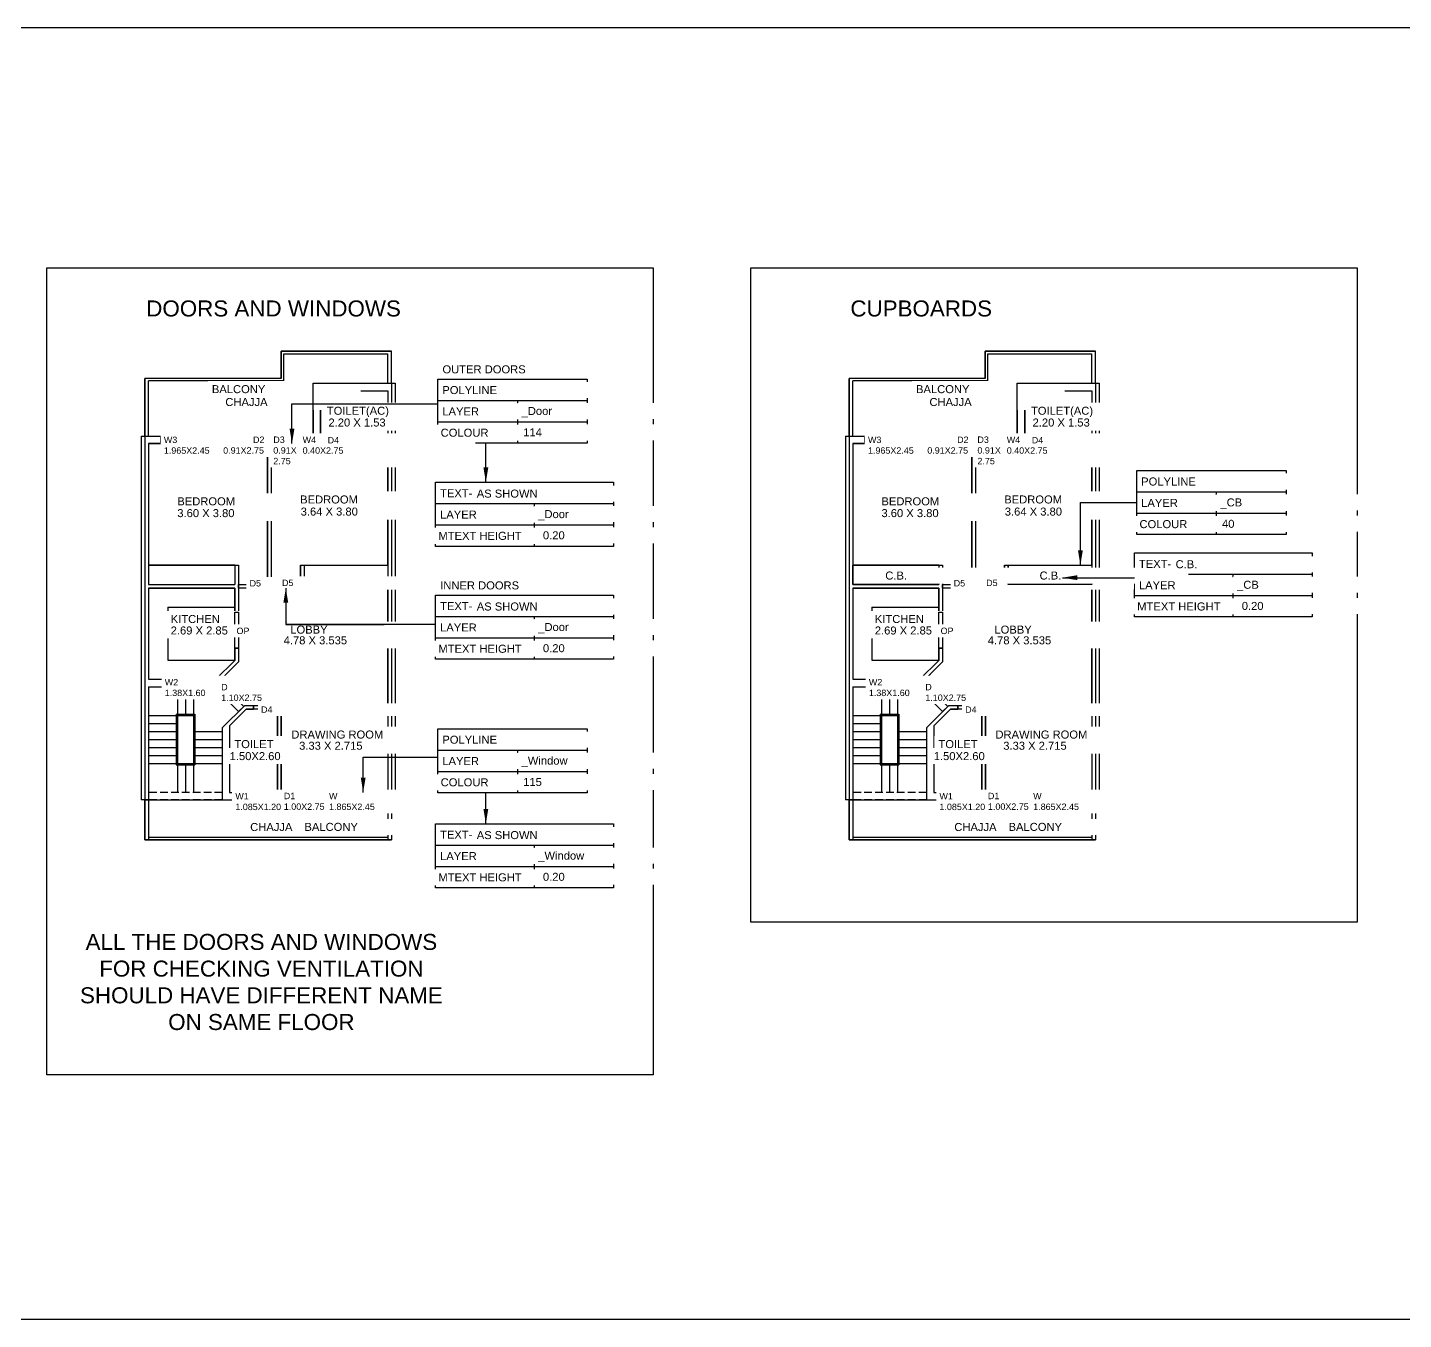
# Model space of a CAD drawing. Header units: metres. Extents: x 180 to 389, y -165 to 195.
# Drawn here: x 228.81 to 271.79, y 100.17 to 140.5 of the extents above; entities that cross this region are included whole.
import ezdxf

# ---------------------------------------------------------------- set-up
doc = ezdxf.new("R2010")
doc.units = ezdxf.units.M
doc.header["$LTSCALE"] = 2
doc.header["$MEASUREMENT"] = 0
doc.linetypes.add('ACAD_ISO02W100', pattern=[15, 12, -3])
for name, color, linetype in [('_ArchProj', 21, 'Continuous'), ('_Balcony', 25, 'Continuous'), ('_CB', 40, 'Continuous'), ('_Door', 114, 'Continuous'), ('_Room', 72, 'Continuous'), ('_RoomDimensions', 193, 'Continuous'), ('_Window', 115, 'Continuous')]:
    doc.layers.add(name, color=color, linetype=linetype)
doc.styles.add('DRAWING', font='times.ttf', dxfattribs={"height": 0.2})
doc.styles.get("Standard").update_dxf_attribs({"font": 'arial.ttf'})
doc.dimstyles.new('Copy of DRAWING', dxfattribs={"dimtxt": 0.2, "dimasz": 0.46, "dimexe": 0.076, "dimexo": 0.3, "dimgap": 0.037, "dimtad": 0, "dimdec": 3, "dimzin": 0, "dimdsep": 46, "dimtxsty": 'DRAWING', "dimblk": 'ARCHTICK', "dimtsz": 0.037, "dimcen": 0.09, "dimclre": 256, "dimclrt": 256, "dimadec": 0, "dimazin": 0, "dimtfac": 1, "dimtdec": 3, "dimtix": 1, "dimtofl": 0, "dimtmove": 2, "dimatfit": 3, "dimfxl": 1, "dimtolj": 1, "dimtzin": 0, "dimarcsym": 0})

# ---------------------------------------------------------------- blocks, each defined once
blk = doc.blocks.new('_ArchTick')

msp = doc.modelspace()

# ---------------------------------------------------------------- linework, layer by layer
at = {"ltscale": 0.01}
for p, q in [((236.7362, 130.3929), (240.1812, 130.3929)), ((236.7362, 129.5479), (236.7362, 130.3929)), ((236.8162, 129.4679), (236.8162, 130.3129)), ((236.8162, 130.3129), (240.0662, 130.3129)), ((240.0662, 129.3929), (240.0662, 130.3129)), ((240.1812, 129.3929), (240.1812, 130.3929)), ((258.7286, 130.3929), (262.1736, 130.3929)), ((258.7286, 129.5479), (258.7286, 130.3929)), ((258.8086, 129.4679), (258.8086, 130.3129)), ((258.8086, 130.3129), (262.0586, 130.3129)), ((262.0586, 129.3929), (262.0586, 130.3129)), ((262.1736, 129.3929), (262.1736, 130.3929)), ((236.7362, 129.5479), (232.4812, 129.5479)), ((232.4812, 127.7479), (232.4812, 129.5479)), ((236.8162, 129.4679), (232.5962, 129.4679)), ((232.5962, 127.7479), (232.5962, 129.4679)), ((237.7362, 129.3929), (240.2962, 129.3929)), ((237.7362, 129.3929), (237.7362, 129.1629)), ((240.1812, 129.3929), (240.1812, 116.3929)), ((240.2962, 129.3929), (240.2962, 116.3929)), ((258.7286, 129.5479), (254.4736, 129.5479)), ((254.4736, 127.7479), (254.4736, 129.5479)), ((258.8086, 129.4679), (254.5886, 129.4679)), ((254.5886, 127.7479), (254.5886, 129.4679)), ((259.7286, 129.3929), (262.2886, 129.3929)), ((259.7286, 129.3929), (259.7286, 129.1629)), ((262.1736, 129.3929), (262.1736, 116.3929)), ((262.2886, 129.3929), (262.2886, 116.3929)), ((237.7362, 129.1629), (237.7362, 128.4129)), ((237.9662, 129.1629), (240.0662, 129.1629)), ((237.9662, 129.1629), (237.9662, 127.5179)), ((237.9662, 129.1629), (237.9662, 128.4129)), ((240.0662, 129.1629), (240.0662, 127.6329)), ((259.7286, 129.1629), (259.7286, 128.4129)), ((259.9586, 129.1629), (262.0586, 129.1629)), ((259.9586, 129.1629), (259.9586, 127.5179)), ((259.9586, 129.1629), (259.9586, 128.4129)), ((262.0586, 129.1629), (262.0586, 127.6329)), ((237.7362, 128.4129), (237.7362, 127.5179)), ((259.7286, 128.4129), (259.7286, 127.5179)), ((232.3662, 127.7479), (232.3662, 116.3929)), ((232.3662, 127.7479), (232.9762, 127.7479)), ((232.4812, 127.7479), (232.4812, 116.3929)), ((232.9762, 127.7479), (232.9762, 127.5179)), ((232.9762, 127.7479), (234.9412, 127.7479)), ((234.9412, 127.7479), (235.4012, 127.7479)), ((234.9412, 127.7479), (234.9412, 127.5179)), ((235.4012, 127.7479), (235.4012, 127.5179)), ((236.3112, 127.7479), (236.4262, 127.7479)), ((236.3112, 127.7479), (236.3112, 123.0029)), ((236.4262, 127.7479), (236.4262, 123.0029)), ((237.3362, 127.7479), (237.7362, 127.7479)), ((237.3362, 127.7479), (237.3362, 127.5179)), ((254.3586, 127.7479), (254.3586, 116.3929)), ((254.3586, 127.7479), (254.9686, 127.7479)), ((254.4736, 127.7479), (254.4736, 116.3929)), ((254.9686, 127.7479), (254.9686, 127.5179)), ((254.9686, 127.7479), (256.9336, 127.7479)), ((256.9336, 127.7479), (257.3936, 127.7479)), ((256.9336, 127.7479), (256.9336, 127.5179)), ((257.3936, 127.7479), (257.3936, 127.5179)), ((258.3036, 127.7479), (258.4186, 127.7479)), ((258.3036, 127.7479), (258.3036, 123.0029)), ((258.4186, 127.7479), (258.4186, 123.0029)), ((259.3286, 127.7479), (259.7286, 127.7479)), ((259.3286, 127.7479), (259.3286, 127.5179)), ((232.5962, 127.5179), (232.5962, 123.1179)), ((232.5962, 127.5179), (232.9762, 127.5179)), ((232.9762, 127.5179), (234.9412, 127.5179)), ((234.9412, 127.5179), (235.4012, 127.5179)), ((237.3362, 127.5179), (237.7362, 127.5179)), ((237.7362, 127.5179), (237.9662, 127.5179)), ((238.7162, 127.6329), (240.0662, 127.6329)), ((238.7162, 127.6329), (238.7162, 127.5179)), ((238.7162, 127.5179), (240.0662, 127.5179)), ((240.0662, 127.5179), (240.0662, 123.1179)), ((254.5886, 127.5179), (254.5886, 123.1179)), ((254.5886, 127.5179), (254.9686, 127.5179)), ((254.9686, 127.5179), (256.9336, 127.5179)), ((256.9336, 127.5179), (257.3936, 127.5179)), ((259.3286, 127.5179), (259.7286, 127.5179)), ((259.7286, 127.5179), (259.9586, 127.5179)), ((260.7086, 127.6329), (262.0586, 127.6329)), ((260.7086, 127.6329), (260.7086, 127.5179)), ((260.7086, 127.5179), (262.0586, 127.5179)), ((262.0586, 127.5179), (262.0586, 123.1179)), ((235.2862, 123.7179), (232.5962, 123.7179)), ((235.2862, 123.7179), (235.4012, 123.7179)), ((235.2862, 123.7179), (235.2862, 123.1179)), ((235.4012, 123.7179), (235.4012, 123.0029)), ((237.3362, 123.7179), (237.4512, 123.7179)), ((237.3362, 123.7179), (237.3362, 123.0029)), ((237.4512, 123.7179), (237.4512, 123.1179)), ((237.4512, 123.7179), (240.0662, 123.7179)), ((257.2786, 123.7179), (254.5886, 123.7179)), ((257.2786, 123.7179), (257.3936, 123.7179)), ((257.2786, 123.7179), (257.2786, 123.1179)), ((257.3936, 123.7179), (257.3936, 123.0029)), ((259.3286, 123.7179), (259.4436, 123.7179)), ((259.3286, 123.7179), (259.3286, 123.0029)), ((259.4436, 123.7179), (259.4436, 123.1179)), ((259.4436, 123.7179), (262.0586, 123.7179)), ((263.3882, 123.4333), (268.941, 123.4333)), ((232.5962, 123.1179), (235.2862, 123.1179)), ((232.5962, 123.0029), (232.5962, 120.1529)), ((232.5962, 123.0029), (235.2862, 123.0029)), ((235.2862, 123.0029), (235.2862, 122.2529)), ((235.4012, 123.0029), (235.4012, 122.2529)), ((236.3112, 123.0029), (236.4262, 123.0029)), ((237.3362, 123.0029), (240.0662, 123.0029)), ((237.4512, 123.1179), (240.0662, 123.1179)), ((240.0662, 123.0029), (240.0662, 116.6229)), ((254.5886, 123.1179), (257.2786, 123.1179)), ((254.5886, 123.0029), (254.5886, 120.1529)), ((254.5886, 123.0029), (257.2786, 123.0029)), ((257.2786, 123.0029), (257.2786, 122.2529)), ((257.3936, 123.0029), (257.3936, 122.2529)), ((258.3036, 123.0029), (258.4186, 123.0029)), ((259.3286, 123.0029), (262.0586, 123.0029)), ((259.4436, 123.1179), (262.0586, 123.1179)), ((262.0586, 123.0029), (262.0586, 116.6229)), ((263.3882, 122.766), (268.941, 122.766)), ((233.1962, 122.4029), (235.2862, 122.4029)), ((233.1962, 122.4029), (233.1962, 120.7529)), ((235.2862, 122.2529), (235.4012, 122.2529)), ((255.1886, 122.4029), (257.2786, 122.4029)), ((255.1886, 122.4029), (255.1886, 120.7529)), ((257.2786, 122.2529), (257.3936, 122.2529)), ((235.286, 121.1277), (235.286, 120.7454)), ((235.286, 121.1277), (235.401, 121.1277)), ((235.401, 121.1277), (235.401, 120.6977)), ((257.2784, 121.1277), (257.2784, 120.7454)), ((257.2784, 121.1277), (257.3934, 121.1277)), ((257.3934, 121.1277), (257.3934, 120.6977)), ((233.1962, 120.7529), (235.286, 120.7529)), ((234.6262, 119.9229), (235.401, 120.6977)), ((234.6935, 120.1529), (235.286, 120.7454)), ((255.1886, 120.7529), (257.2784, 120.7529)), ((256.6186, 119.9229), (257.3934, 120.6977)), ((256.686, 120.1529), (257.2784, 120.7454)), ((232.5962, 120.1529), (233.0562, 120.1529)), ((232.5962, 119.9229), (232.5962, 116.3929)), ((232.5962, 119.9229), (233.0562, 119.9229)), ((233.0562, 120.1529), (233.0562, 119.9229)), ((233.0562, 120.1529), (234.4362, 120.1529)), ((233.0562, 119.9229), (234.4362, 119.9229)), ((233.4962, 119.9229), (233.4962, 116.6229)), ((233.4962, 119.9229), (233.4962, 116.6229)), ((233.7462, 119.9229), (233.7462, 119.0229)), ((233.9962, 119.9229), (233.9962, 119.0229)), ((234.4362, 120.1529), (234.6935, 120.1529)), ((234.4362, 120.1529), (234.4362, 119.9229)), ((234.4362, 119.9229), (234.6262, 119.9229)), ((234.6262, 119.9229), (235.404, 119.1451)), ((234.7888, 120.0855), (235.5666, 119.3077)), ((254.5886, 120.1529), (255.0486, 120.1529)), ((254.5886, 119.9229), (254.5886, 116.3929)), ((254.5886, 119.9229), (255.0486, 119.9229)), ((255.0486, 120.1529), (255.0486, 119.9229)), ((255.0486, 120.1529), (256.4286, 120.1529)), ((255.0486, 119.9229), (256.4286, 119.9229)), ((255.4886, 119.9229), (255.4886, 116.6229)), ((255.4886, 119.9229), (255.4886, 116.6229)), ((255.7386, 119.9229), (255.7386, 119.0229)), ((255.9886, 119.9229), (255.9886, 119.0229)), ((256.4286, 120.1529), (256.686, 120.1529)), ((256.4286, 120.1529), (256.4286, 119.9229)), ((256.4286, 119.9229), (256.6186, 119.9229)), ((256.6186, 119.9229), (257.3964, 119.1451)), ((256.7812, 120.0855), (257.559, 119.3077)), ((233.4562, 119.0629), (234.0362, 119.0629)), ((233.4562, 119.0629), (233.4562, 117.4829)), ((234.0362, 119.0629), (234.0362, 117.4829)), ((234.8962, 118.6372), (235.5968, 119.3379)), ((235.1262, 118.7046), (235.6444, 119.2229)), ((235.5968, 119.3379), (235.8762, 119.3379)), ((235.6444, 119.2229), (235.8762, 119.2229)), ((235.8762, 119.3379), (235.8762, 119.2229)), ((236.6262, 119.3379), (236.6262, 116.6229)), ((236.6262, 119.3379), (236.7412, 119.3379)), ((236.7412, 119.3379), (236.7412, 116.3929)), ((255.4486, 119.0629), (256.0286, 119.0629)), ((255.4486, 119.0629), (255.4486, 117.4829)), ((256.0286, 119.0629), (256.0286, 117.4829)), ((256.8886, 118.6372), (257.5892, 119.3379)), ((257.1186, 118.7046), (257.6369, 119.2229)), ((257.5892, 119.3379), (257.8686, 119.3379)), ((257.6369, 119.2229), (257.8686, 119.2229)), ((257.8686, 119.3379), (257.8686, 119.2229)), ((258.6186, 119.3379), (258.6186, 116.6229)), ((258.6186, 119.3379), (258.7336, 119.3379)), ((258.7336, 119.3379), (258.7336, 116.3929)), ((232.5962, 119.0229), (233.9962, 119.0229)), ((232.5962, 118.7729), (233.4962, 118.7729)), ((233.4762, 119.0429), (234.0162, 119.0429)), ((233.4762, 119.0429), (233.4762, 117.5029)), ((233.9962, 119.0229), (233.9962, 116.6229)), ((234.0162, 119.0429), (234.0162, 117.5029)), ((234.8962, 118.6372), (234.8962, 116.3929)), ((235.1262, 118.7046), (235.1262, 116.6229)), ((254.5886, 119.0229), (255.9886, 119.0229)), ((254.5886, 118.7729), (255.4886, 118.7729)), ((255.4686, 119.0429), (256.0086, 119.0429)), ((255.4686, 119.0429), (255.4686, 117.5029)), ((255.9886, 119.0229), (255.9886, 116.6229)), ((256.0086, 119.0429), (256.0086, 117.5029)), ((256.8886, 118.6372), (256.8886, 116.3929)), ((257.1186, 118.7046), (257.1186, 116.6229)), ((232.5962, 118.5229), (233.4962, 118.5229)), ((232.5962, 118.2729), (233.4962, 118.2729)), ((233.9962, 118.5229), (234.8962, 118.5229)), ((233.9962, 118.2729), (234.8962, 118.2729)), ((254.5886, 118.5229), (255.4886, 118.5229)), ((254.5886, 118.2729), (255.4886, 118.2729)), ((255.9886, 118.5229), (256.8886, 118.5229)), ((255.9886, 118.2729), (256.8886, 118.2729)), ((232.5962, 118.0229), (233.4962, 118.0229)), ((232.5962, 117.7729), (233.4962, 117.7729)), ((233.9962, 118.0229), (234.8962, 118.0229)), ((233.9962, 117.7729), (234.8962, 117.7729)), ((254.5886, 118.0229), (255.4886, 118.0229)), ((254.5886, 117.7729), (255.4886, 117.7729)), ((255.9886, 118.0229), (256.8886, 118.0229)), ((255.9886, 117.7729), (256.8886, 117.7729)), ((232.5962, 117.5229), (234.8962, 117.5229)), ((233.4562, 117.4829), (234.0362, 117.4829)), ((233.4762, 117.5029), (234.0162, 117.5029)), ((233.7462, 117.5229), (233.7462, 116.6229)), ((254.5886, 117.5229), (256.8886, 117.5229)), ((255.4486, 117.4829), (256.0286, 117.4829)), ((255.4686, 117.5029), (256.0086, 117.5029)), ((255.7386, 117.5229), (255.7386, 116.6229)), ((241.6315, 117.2764), (246.2957, 117.2764)), ((235.1262, 116.6229), (235.2762, 116.6229)), ((235.2762, 116.6229), (235.2762, 116.3929)), ((235.2762, 116.6229), (236.3612, 116.6229)), ((236.3612, 116.6229), (236.6262, 116.6229)), ((236.3612, 116.6229), (236.3612, 116.3929)), ((237.7412, 116.6229), (237.7412, 116.3929)), ((237.7412, 116.6229), (239.6062, 116.6229)), ((239.6062, 116.6229), (240.0662, 116.6229)), ((239.6062, 116.6229), (239.6062, 116.3929)), ((257.1186, 116.6229), (257.2686, 116.6229)), ((257.2686, 116.6229), (257.2686, 116.3929)), ((257.2686, 116.6229), (258.3536, 116.6229)), ((258.3536, 116.6229), (258.6186, 116.6229)), ((258.3536, 116.6229), (258.3536, 116.3929)), ((259.7336, 116.6229), (259.7336, 116.3929)), ((259.7336, 116.6229), (261.5986, 116.6229)), ((261.5986, 116.6229), (262.0586, 116.6229)), ((261.5986, 116.6229), (261.5986, 116.3929)), ((232.5962, 116.3929), (232.3662, 116.3929)), ((232.4812, 116.3929), (232.4812, 115.1429)), ((232.5962, 116.3929), (232.5962, 115.1429)), ((234.8962, 116.3929), (235.2762, 116.3929)), ((235.2762, 116.3929), (236.3612, 116.3929)), ((236.3612, 116.3929), (236.7412, 116.3929)), ((237.7412, 116.3929), (239.6062, 116.3929)), ((239.6062, 116.3929), (240.2962, 116.3929)), ((240.0662, 116.3929), (240.0662, 115.1429)), ((240.1812, 116.3929), (240.1812, 115.1429)), ((254.5886, 116.3929), (254.3586, 116.3929)), ((254.4736, 116.3929), (254.4736, 115.1429)), ((254.5886, 116.3929), (254.5886, 115.1429)), ((256.8886, 116.3929), (257.2686, 116.3929)), ((257.2686, 116.3929), (258.3536, 116.3929)), ((258.3536, 116.3929), (258.7336, 116.3929)), ((259.7336, 116.3929), (261.5986, 116.3929)), ((261.5986, 116.3929), (262.2886, 116.3929)), ((262.0586, 116.3929), (262.0586, 115.1429)), ((262.1736, 116.3929), (262.1736, 115.1429)), ((232.5962, 115.2229), (240.0662, 115.2229)), ((254.5886, 115.2229), (262.0586, 115.2229)), ((232.4812, 115.1429), (240.1812, 115.1429)), ((241.5612, 114.9774), (247.114, 114.9774)), ((254.4736, 115.1429), (262.1736, 115.1429)), ((241.5612, 114.3101), (247.114, 114.3101))]:
    msp.add_line(p, q, dxfattribs=at)
at = {"linetype": 'ACAD_ISO02W100', "ltscale": 0.01}
for p, q in [((234.8962, 116.6229), (232.5962, 116.6229)), ((256.8886, 116.6229), (254.5886, 116.6229)), ((234.8962, 116.3929), (232.5962, 116.3929)), ((256.8886, 116.3929), (254.5886, 116.3929))]:
    msp.add_line(p, q, dxfattribs=at)
at = {"ltscale": 0.01}
msp.add_lwpolyline([(180.407, 140.5), (389.0953, 140.5), (389.0953, 100.1689), (180.407, 100.1689)], close=True, dxfattribs=at)
at = {"layer": '_Balcony', "ltscale": 0.01}
for points in [[(232.4812, 116.3929), (240.1812, 116.3929), (240.1812, 115.1429), (232.4812, 115.1429)], [(254.4736, 116.3929), (262.1736, 116.3929), (262.1736, 115.1429), (254.4736, 115.1429)]]:
    msp.add_lwpolyline(points, close=True, dxfattribs=at)
at = {"layer": '_CB', "ltscale": 0.01}
msp.add_lwpolyline([(254.5886, 123.7179), (257.2786, 123.7179), (257.2786, 123.1179), (254.5886, 123.1179)], close=True, dxfattribs=at)
at = {"layer": '_Door', "ltscale": 0.01}
for points in [[(235.4012, 127.7479), (236.3112, 127.7479), (236.3112, 127.5179), (235.4012, 127.5179)], [(236.4262, 127.7479), (237.3362, 127.7479), (237.3362, 127.5179), (236.4262, 127.5179)], [(257.3936, 127.7479), (258.3036, 127.7479), (258.3036, 127.5179), (257.3936, 127.5179)], [(258.4186, 127.7479), (259.3286, 127.7479), (259.3286, 127.5179), (258.4186, 127.5179)], [(237.9662, 127.6329), (238.7162, 127.6329), (238.7162, 127.5179), (237.9662, 127.5179)], [(259.9586, 127.6329), (260.7086, 127.6329), (260.7086, 127.5179), (259.9586, 127.5179)], [(235.4012, 123.1179), (236.3112, 123.1179), (236.3112, 123.0029), (235.4012, 123.0029)], [(236.4262, 123.1179), (237.3362, 123.1179), (237.3362, 123.0029), (236.4262, 123.0029)], [(257.3936, 123.1179), (258.3036, 123.1179), (258.3036, 123.0029), (257.3936, 123.0029)], [(258.4186, 123.1179), (259.3286, 123.1179), (259.3286, 123.0029), (258.4186, 123.0029)], [(235.5666, 119.3077), (234.7888, 120.0855), (234.6262, 119.9229), (235.404, 119.1451)], [(257.559, 119.3077), (256.7812, 120.0855), (256.6186, 119.9229), (257.3964, 119.1451)], [(235.8762, 119.3379), (236.6262, 119.3379), (236.6262, 119.2229), (235.8762, 119.2229)], [(257.8686, 119.3379), (258.6186, 119.3379), (258.6186, 119.2229), (257.8686, 119.2229)], [(236.7412, 116.6229), (237.7412, 116.6229), (237.7412, 116.3929), (236.7412, 116.3929)], [(258.7336, 116.6229), (259.7336, 116.6229), (259.7336, 116.3929), (258.7336, 116.3929)]]:
    msp.add_lwpolyline(points, close=True, dxfattribs=at)
at = {"layer": '_Room', "ltscale": 0.01}
for p, q in [((235.4012, 123.0029), (235.401, 120.6977)), ((240.0662, 123.0029), (235.4012, 123.0029)), ((240.0662, 119.3379), (240.0662, 123.0029)), ((257.3936, 123.0029), (257.3934, 120.6977)), ((262.0586, 123.0029), (257.3936, 123.0029)), ((262.0586, 119.3379), (262.0586, 123.0029)), ((235.401, 120.6977), (234.7888, 120.0855)), ((257.3934, 120.6977), (256.7812, 120.0855)), ((234.7888, 120.0855), (235.5666, 119.3077)), ((256.7812, 120.0855), (257.559, 119.3077)), ((235.5666, 119.3077), (235.5968, 119.3379)), ((235.5968, 119.3379), (240.0662, 119.3379)), ((257.559, 119.3077), (257.5892, 119.3379)), ((257.5892, 119.3379), (262.0586, 119.3379))]:
    msp.add_line(p, q, dxfattribs=at)
for points in [[(237.9662, 129.1629), (240.0662, 129.1629), (240.0662, 127.6329), (237.9662, 127.6329)], [(259.9586, 129.1629), (262.0586, 129.1629), (262.0586, 127.6329), (259.9586, 127.6329)], [(232.5962, 127.5179), (232.5962, 123.7179), (235.4012, 123.7179), (235.4012, 123.1179), (236.3112, 123.1179), (236.3112, 127.5179)], [(240.0662, 127.5179), (236.4262, 127.5179), (236.4262, 123.1179), (237.3362, 123.1179), (237.3362, 123.7179), (240.0662, 123.7179)], [(254.5886, 127.5179), (254.5886, 123.7179), (257.3936, 123.7179), (257.3936, 123.1179), (258.3036, 123.1179), (258.3036, 127.5179)], [(262.0586, 127.5179), (258.4186, 127.5179), (258.4186, 123.1179), (259.3286, 123.1179), (259.3286, 123.7179), (262.0586, 123.7179)], [(232.5962, 123.0029), (232.5962, 120.1529), (234.6935, 120.1529), (235.286, 120.7454), (235.2862, 123.0029)], [(254.5886, 123.0029), (254.5886, 120.1529), (256.686, 120.1529), (257.2784, 120.7454), (257.2786, 123.0029)], [(236.6262, 119.2229), (235.6444, 119.2229), (235.1262, 118.7046), (235.1262, 116.6229), (236.6262, 116.6229), (236.6262, 119.2229)], [(236.7412, 119.3379), (240.0662, 119.3379), (240.0662, 116.6229), (236.7412, 116.6229)], [(258.6186, 119.2229), (257.6369, 119.2229), (257.1186, 118.7046), (257.1186, 116.6229), (258.6186, 116.6229), (258.6186, 119.2229)], [(258.7336, 119.3379), (262.0586, 119.3379), (262.0586, 116.6229), (258.7336, 116.6229)]]:
    msp.add_lwpolyline(points, close=True, dxfattribs=at)
at = {"layer": '_Window', "ltscale": 0.01}
for points in [[(233.0562, 120.1529), (234.4362, 120.1529), (234.4362, 119.9229), (233.0562, 119.9229)], [(255.0486, 120.1529), (256.4286, 120.1529), (256.4286, 119.9229), (255.0486, 119.9229)], [(235.2762, 116.6229), (236.3612, 116.6229), (236.3612, 116.3929), (235.2762, 116.3929)], [(257.2686, 116.6229), (258.3536, 116.6229), (258.3536, 116.3929), (257.2686, 116.3929)]]:
    msp.add_lwpolyline(points, close=True, dxfattribs=at)

# ---------------------------------------------------------------- next in the draw order: texts
at = {"layer": '_Room', "ltscale": 0.01, "char_height": 0.25, "width": 4.517248, "attachment_point": 1, "bg_fill": 2}
for s, insert in [('TOILET(AC)', (238.1629, 128.6621)), ('TOILET(AC)', (260.1553, 128.6621)), ('BEDROOM', (233.4929, 125.8341)), ('BEDROOM', (255.4853, 125.8341)), ('KITCHEN', (233.2873, 122.1606)), ('KITCHEN', (255.2798, 122.1606)), ('DRAWING ROOM', (237.0537, 118.5536)), ('DRAWING ROOM', (259.0461, 118.5536))]:
    msp.add_mtext(s, dxfattribs=dict(at, insert=insert))

# ---------------------------------------------------------------- next in the draw order: linework, layer by layer
at = {"ltscale": 0.01}
msp.add_line((241.6315, 128.8583), (246.2957, 128.8583), dxfattribs=at)

# ---------------------------------------------------------------- next in the draw order: texts
at = {"layer": '_Room', "ltscale": 0.01, "char_height": 0.25, "width": 4.517248, "attachment_point": 1, "bg_fill": 2}
for s, insert in [('BEDROOM', (237.3287, 125.8922)), ('BEDROOM', (259.3211, 125.8922)), ('LOBBY', (237.022, 121.8295)), ('LOBBY', (259.0144, 121.8295)), ('TOILET', (235.2741, 118.2556)), ('TOILET', (257.2665, 118.2556))]:
    msp.add_mtext(s, dxfattribs=dict(at, insert=insert))
at = {"layer": '_RoomDimensions', "ltscale": 0.01, "char_height": 0.25, "width": 4.517248, "attachment_point": 1, "bg_fill": 2}
for insert in [(238.2134, 128.295), (260.2059, 128.295)]:
    msp.add_mtext('2.20 X 1.53', dxfattribs=dict(at, insert=insert))

# ---------------------------------------------------------------- next in the draw order: linework, layer by layer
at = {"ltscale": 0.01}
for p, q in [((241.6315, 128.191), (246.2957, 128.191)), ((263.4585, 126.0039), (268.1226, 126.0039)), ((241.5612, 122.1135), (247.114, 122.1135))]:
    msp.add_line(p, q, dxfattribs=at)
for points in [[(241.6315, 129.5256), (246.2957, 129.5256), (246.2957, 127.5237), (241.6315, 127.5237)], [(263.3882, 124.1006), (268.941, 124.1006), (268.941, 122.0987), (263.3882, 122.0987)]]:
    msp.add_lwpolyline(points, close=True, dxfattribs=at)

# ---------------------------------------------------------------- next in the draw order: texts
at = {"layer": '_RoomDimensions', "ltscale": 0.01, "char_height": 0.25, "width": 4.517248, "attachment_point": 1, "bg_fill": 2}
for s, insert in [('3.60 X 3.80', (233.4929, 125.4663)), ('3.60 X 3.80', (255.4853, 125.4663)), ('2.69 X 2.85', (233.2855, 121.8024)), ('2.69 X 2.85', (255.2779, 121.8024)), ('3.33 X 2.715', (237.2973, 118.2044)), ('3.33 X 2.715', (259.2897, 118.2044))]:
    msp.add_mtext(s, dxfattribs=dict(at, insert=insert))

# ---------------------------------------------------------------- next in the draw order: linework, layer by layer
at = {"ltscale": 0.01}
msp.add_line((241.6315, 117.9437), (246.2957, 117.9437), dxfattribs=at)
at = {"layer": '_Door', "ltscale": 0.01}
for points in [[(235.2861, 122.2529), (235.401, 122.2529), (235.401, 121.1277), (235.2861, 121.1277)], [(257.2785, 122.2529), (257.3934, 122.2529), (257.3934, 121.1277), (257.2785, 121.1277)]]:
    msp.add_lwpolyline(points, close=True, dxfattribs=at)

# ---------------------------------------------------------------- next in the draw order: texts
at = {"layer": '_RoomDimensions', "ltscale": 0.01, "char_height": 0.25, "width": 4.517248, "attachment_point": 1, "bg_fill": 2}
for s, insert in [('3.64 X 3.80', (237.3459, 125.5146)), ('3.64 X 3.80', (259.3383, 125.5146)), ('4.78 X 3.535', (236.8142, 121.4955)), ('4.78 X 3.535', (258.8066, 121.4955)), ('1.50X2.60', (235.1269, 117.8807)), ('1.50X2.60', (257.1193, 117.8807))]:
    msp.add_mtext(s, dxfattribs=dict(at, insert=insert))

# ---------------------------------------------------------------- next in the draw order: linework, layer by layer
at = {"ltscale": 0.01}
for p, q in [((241.5612, 125.6384), (247.114, 125.6384)), ((263.4585, 125.3366), (268.1226, 125.3366)), ((241.5612, 124.9711), (247.114, 124.9711)), ((241.5612, 121.4462), (247.114, 121.4462))]:
    msp.add_line(p, q, dxfattribs=at)
for points in [[(229.4134, 133), (248.354, 133), (248.354, 107.8022), (229.4134, 107.8022)], [(251.4058, 133), (270.3464, 133), (270.3464, 112.5734), (251.4058, 112.5734)], [(263.4585, 126.6712), (268.1226, 126.6712), (268.1226, 124.6693), (263.4585, 124.6693)], [(241.5612, 126.3057), (247.114, 126.3057), (247.114, 124.3038), (241.5612, 124.3038)]]:
    msp.add_lwpolyline(points, close=True, dxfattribs=at)

# ---------------------------------------------------------------- next in the draw order: texts
at = {"ltscale": 0.01, "attachment_point": 1, "bg_fill": 2}
for s, insert, char_height, width in [('DOORS AND WINDOWS', (232.5224, 131.9802), 0.5, 9.500651), ('CUPBOARDS', (254.5148, 131.9802), 0.5, 9.500651), ('POLYLINE', (241.7705, 129.3077), 0.25, 4.517248), ('POLYLINE', (263.5974, 126.4533), 0.25, 4.517248), ('TEXT-', (241.7002, 126.0878), 0.25, 4.517248), ('TEXT-', (263.5271, 123.8826), 0.25, 4.517248), ('\\pxqc;ALL THE DOORS AND WINDOWS\\PFOR CHECKING VENTILATION\\PSHOULD HAVE DIFFERENT NAME\\PON SAME FLOOR', (230.2272, 112.2054), 0.5, 11.783656)]:
    msp.add_mtext(s, dxfattribs=dict(at, insert=insert, char_height=char_height, width=width))
at = {"layer": '_ArchProj', "ltscale": 0.01, "char_height": 0.25, "width": 4.517248, "attachment_point": 1, "bg_fill": 2}
for insert in [(234.9921, 128.9342), (256.9845, 128.9342), (235.7688, 115.6666), (257.7612, 115.6666)]:
    msp.add_mtext('CHAJJA', dxfattribs=dict(at, insert=insert))
at = {"layer": '_Door', "ltscale": 0.01, "char_height": 0.2, "width": 4.517248, "attachment_point": 1, "bg_fill": 2}
for s, insert in [('D5', (235.75, 123.2516)), ('D5', (257.7425, 123.2516)), ('OP', (235.3411, 121.7649)), ('OP', (257.3336, 121.7649)), ('D\\P1.10X2.75', (234.8629, 120.0118)), ('D\\P1.10X2.75', (256.8553, 120.0118))]:
    msp.add_mtext(s, dxfattribs=dict(at, insert=insert))

# ---------------------------------------------------------------- next in the draw order: linework, layer by layer
at = {"ltscale": 0.01}
for p, q in [((244.1147, 128.8583), (244.1147, 127.5237)), ((265.9417, 126.0039), (265.9417, 124.6693)), ((244.6344, 125.6384), (244.6344, 124.3038)), ((266.4614, 123.4333), (266.4614, 122.0987))]:
    msp.add_line(p, q, dxfattribs=at)

# ---------------------------------------------------------------- next in the draw order: texts
at = {"ltscale": 0.01, "insert": (241.7739, 129.9544), "char_height": 0.25, "width": 4.517248, "attachment_point": 1, "bg_fill": 2}
msp.add_mtext('OUTER DOORS', dxfattribs=at)
at = {"layer": '_Balcony', "ltscale": 0.01, "char_height": 0.25, "width": 4.517248, "attachment_point": 1, "bg_fill": 2}
for insert in [(234.5726, 129.3361), (256.565, 129.3361), (237.4639, 115.671), (259.4563, 115.671)]:
    msp.add_mtext('BALCONY', dxfattribs=dict(at, insert=insert))
at = {"layer": '_Door', "ltscale": 0.01, "char_height": 0.2, "width": 4.517248, "attachment_point": 1, "bg_fill": 2}
for s, insert in [('D5', (236.7632, 123.2637)), ('D4', (236.1083, 119.3068)), ('D4', (258.1007, 119.3068))]:
    msp.add_mtext(s, dxfattribs=dict(at, insert=insert))

# ---------------------------------------------------------------- next in the draw order: linework, layer by layer
at = {"ltscale": 0.01}
for points in [[(241.5612, 122.7808), (247.114, 122.7808), (247.114, 120.7789), (241.5612, 120.7789)], [(241.5612, 115.6447), (247.114, 115.6447), (247.114, 113.6428), (241.5612, 113.6428)]]:
    msp.add_lwpolyline(points, close=True, dxfattribs=at)
at = {"layer": '_ArchProj', "ltscale": 0.01}
for points in [[(232.4812, 129.5479), (232.4812, 127.7479), (237.7362, 127.7479), (237.7362, 129.3929), (240.1812, 129.3929), (240.1812, 130.3929), (236.7362, 130.3929), (236.7362, 129.5479)], [(254.4736, 129.5479), (254.4736, 127.7479), (259.7286, 127.7479), (259.7286, 129.3929), (262.1736, 129.3929), (262.1736, 130.3929), (258.7286, 130.3929), (258.7286, 129.5479)]]:
    msp.add_lwpolyline(points, close=True, dxfattribs=at)

# ---------------------------------------------------------------- next in the draw order: texts
at = {"ltscale": 0.01, "char_height": 0.25, "width": 4.517248, "attachment_point": 1, "bg_fill": 2}
for insert in [(241.7705, 128.6404), (241.7002, 125.4205), (263.5974, 125.786), (263.5271, 123.2153)]:
    msp.add_mtext('LAYER', dxfattribs=dict(at, insert=insert))
at = {"layer": '_Door', "ltscale": 0.01, "char_height": 0.2, "width": 4.517248, "attachment_point": 1, "bg_fill": 2}
for insert in [(236.8186, 116.6113), (258.811, 116.6113)]:
    msp.add_mtext('D1\\P1.00X2.75', dxfattribs=dict(at, insert=insert))
at = {"layer": '_Window', "ltscale": 0.01, "char_height": 0.2, "width": 4.517248, "attachment_point": 1, "bg_fill": 2}
for insert in [(233.1007, 120.1626), (255.0932, 120.1626)]:
    msp.add_mtext('W2\\P1.38X1.60', dxfattribs=dict(at, insert=insert))

# ---------------------------------------------------------------- next in the draw order: linework, layer by layer
at = {"layer": '_Window', "ltscale": 0.01}
for points in [[(237.7412, 116.6229), (239.6062, 116.6229), (239.6062, 116.3929), (237.7412, 116.3929)], [(259.7336, 116.6229), (261.5986, 116.6229), (261.5986, 116.3929), (259.7336, 116.3929)]]:
    msp.add_lwpolyline(points, close=True, dxfattribs=at)

# ---------------------------------------------------------------- next in the draw order: texts
at = {"ltscale": 0.01, "char_height": 0.25, "width": 4.517248, "attachment_point": 1, "bg_fill": 2}
for s, insert in [('_Door', (244.2462, 128.655)), ('AS SHOWN', (242.8454, 126.0758)), ('_CB', (266.0732, 125.8006)), ('MTEXT HEIGHT', (241.6477, 124.7569)), ('C.B.', (264.6724, 123.8707)), ('TEXT-', (241.7002, 122.5629)), ('MTEXT HEIGHT', (263.4747, 122.5518)), ('TEXT-', (241.7002, 115.4268))]:
    msp.add_mtext(s, dxfattribs=dict(at, insert=insert))
at = {"layer": '_Door', "ltscale": 0.01, "char_height": 0.2, "width": 4.517248, "attachment_point": 1, "bg_fill": 2}
for s, insert in [('            D2\\P0.91X2.75', (234.9253, 127.7317)), ('            D2\\P0.91X2.75', (256.9178, 127.7317)), ('D5', (258.7556, 123.2637))]:
    msp.add_mtext(s, dxfattribs=dict(at, insert=insert))

# ---------------------------------------------------------------- next in the draw order: linework, layer by layer
at = {"ltscale": 0.01}
for p, q in [((244.6344, 122.1135), (244.6344, 120.7789)), ((244.6344, 114.9774), (244.6344, 113.6428))]:
    msp.add_line(p, q, dxfattribs=at)
at = {"layer": '_CB', "ltscale": 0.01}
msp.add_lwpolyline([(259.4436, 123.7179), (262.0586, 123.7179), (262.0586, 123.1179), (259.4436, 123.1179)], close=True, dxfattribs=at)
at = {"layer": '_Window', "ltscale": 0.01}
for points in [[(232.9762, 127.7479), (234.9412, 127.7479), (234.9412, 127.5179), (232.9762, 127.5179)], [(254.9686, 127.7479), (256.9336, 127.7479), (256.9336, 127.5179), (254.9686, 127.5179)]]:
    msp.add_lwpolyline(points, close=True, dxfattribs=at)

# ---------------------------------------------------------------- next in the draw order: texts
at = {"ltscale": 0.01, "char_height": 0.25, "width": 4.517248, "attachment_point": 1, "bg_fill": 2}
for s, insert in [('COLOUR', (241.718, 127.9768)), ('COLOUR', (263.545, 125.1224)), ('0.20', (244.9125, 124.7738)), ('0.20', (266.7395, 122.5686))]:
    msp.add_mtext(s, dxfattribs=dict(at, insert=insert))
at = {"layer": '_Door', "ltscale": 0.01, "char_height": 0.2, "width": 4.517248, "attachment_point": 1, "bg_fill": 2}
for insert in [(236.4907, 127.7331), (258.4831, 127.7331)]:
    msp.add_mtext('D3\\P0.91X\\P2.75', dxfattribs=dict(at, insert=insert))
at = {"layer": '_Window', "ltscale": 0.01, "char_height": 0.2, "width": 4.517248, "attachment_point": 1, "bg_fill": 2}
for insert in [(238.232, 116.6075), (260.2244, 116.6075)]:
    msp.add_mtext('W\\P1.865X2.45', dxfattribs=dict(at, insert=insert))

# ---------------------------------------------------------------- next in the draw order: linework, layer by layer
at = {"ltscale": 0.01}
msp.add_lwpolyline([(241.6315, 118.611), (246.2957, 118.611), (246.2957, 116.6091), (241.6315, 116.6091)], close=True, dxfattribs=at)
at = {"layer": '_Window', "ltscale": 0.01}
for points in [[(237.3362, 127.7479), (237.7362, 127.7479), (237.7362, 127.5179), (237.3362, 127.5179)], [(259.3286, 127.7479), (259.7286, 127.7479), (259.7286, 127.5179), (259.3286, 127.5179)]]:
    msp.add_lwpolyline(points, close=True, dxfattribs=at)

# ---------------------------------------------------------------- next in the draw order: texts
at = {"ltscale": 0.01, "char_height": 0.25, "width": 4.517248, "attachment_point": 1, "bg_fill": 2}
for s, insert in [('114', (244.2955, 127.9877)), ('_Door', (244.766, 125.4351)), ('40', (266.1224, 125.1333)), ('_CB', (266.593, 123.23)), ('LAYER', (241.7002, 121.8956)), ('LAYER', (241.7002, 114.7595))]:
    msp.add_mtext(s, dxfattribs=dict(at, insert=insert))
at = {"layer": '_CB', "ltscale": 0.01, "insert": (255.6062, 123.5177), "char_height": 0.25, "width": 4.517248, "attachment_point": 1, "bg_fill": 2}
msp.add_mtext('C.B.', dxfattribs=at)
at = {"layer": '_Door', "ltscale": 0.01, "char_height": 0.2, "width": 4.517248, "attachment_point": 1, "bg_fill": 2}
for insert in [(238.1883, 127.7168), (260.1807, 127.7168)]:
    msp.add_mtext('D4', dxfattribs=dict(at, insert=insert))
at = {"layer": '_Window', "ltscale": 0.01, "char_height": 0.2, "width": 4.517248, "attachment_point": 1, "bg_fill": 2}
for insert in [(235.3048, 116.6035), (257.2972, 116.6035)]:
    msp.add_mtext('W1\\P1.085X1.20', dxfattribs=dict(at, insert=insert))

# ---------------------------------------------------------------- next in the draw order: leaders
at = {"ltscale": 0.01}
msp.add_leader([(243.1299, 126.3057), (243.1299, 127.5237)], dimstyle='Copy of DRAWING', override={"dimgap": 0.037, "dimtad": 0}, dxfattribs=at)

# ---------------------------------------------------------------- next in the draw order: texts
at = {"ltscale": 0.01, "char_height": 0.25, "width": 4.517248, "attachment_point": 1, "bg_fill": 2}
for s, insert in [('AS SHOWN', (242.8454, 122.5509)), ('MTEXT HEIGHT', (241.6477, 121.232)), ('POLYLINE', (241.7705, 118.393)), ('AS SHOWN', (242.8454, 115.4148)), ('MTEXT HEIGHT', (241.6477, 114.0959))]:
    msp.add_mtext(s, dxfattribs=dict(at, insert=insert))
at = {"layer": '_CB', "ltscale": 0.01, "insert": (260.4237, 123.5177), "char_height": 0.25, "width": 4.517248, "attachment_point": 1, "bg_fill": 2}
msp.add_mtext('C.B.', dxfattribs=at)
at = {"layer": '_Window', "ltscale": 0.01, "char_height": 0.2, "width": 4.517248, "attachment_point": 1, "bg_fill": 2}
for insert in [(233.0727, 127.728), (255.0651, 127.728)]:
    msp.add_mtext('W3\\P1.965X2.45', dxfattribs=dict(at, insert=insert))

# ---------------------------------------------------------------- next in the draw order: leaders
at = {"ltscale": 0.01}
msp.add_leader([(236.8812, 123.0029), (236.8812, 121.8774), (241.5612, 121.8774)], dimstyle='Copy of DRAWING', override={"dimgap": 0.037, "dimtad": 0}, dxfattribs=at)

# ---------------------------------------------------------------- next in the draw order: linework, layer by layer
msp.add_line((244.1147, 117.9437), (244.1147, 116.6091), dxfattribs=at)

# ---------------------------------------------------------------- next in the draw order: texts
at = {"ltscale": 0.01, "char_height": 0.25, "width": 4.517248, "attachment_point": 1, "bg_fill": 2}
for s, insert in [('INNER DOORS', (241.7036, 123.2096)), ('0.20', (244.9125, 121.2489)), ('0.20', (244.9125, 114.1128))]:
    msp.add_mtext(s, dxfattribs=dict(at, insert=insert))
at = {"layer": '_Window', "ltscale": 0.01, "char_height": 0.2, "width": 4.517248, "attachment_point": 1, "bg_fill": 2}
for insert in [(237.4073, 127.729), (259.3998, 127.729)]:
    msp.add_mtext('W4\\P0.40X2.75', dxfattribs=dict(at, insert=insert))

# ---------------------------------------------------------------- next in the draw order: leaders
at = {"ltscale": 0.01}
for points in [[(261.6996, 123.7179), (261.6996, 125.6778), (263.4585, 125.6778)], [(261.1398, 123.3254), (263.3882, 123.3254)]]:
    msp.add_leader(points, dimstyle='Copy of DRAWING', override={"dimgap": 0.037, "dimtad": 0}, dxfattribs=at)

# ---------------------------------------------------------------- next in the draw order: texts
at = {"ltscale": 0.01, "char_height": 0.25, "width": 4.517248, "attachment_point": 1, "bg_fill": 2}
for s, insert in [('_Door', (244.766, 121.9102)), ('LAYER', (241.7705, 117.7257)), ('_Window', (244.766, 114.7741))]:
    msp.add_mtext(s, dxfattribs=dict(at, insert=insert))

# ---------------------------------------------------------------- next in the draw order: leaders
at = {"ltscale": 0.01}
msp.add_leader([(237.0747, 127.5179), (237.0747, 128.7489), (241.6315, 128.7489)], dimstyle='Copy of DRAWING', override={"dimgap": 0.037, "dimtad": 0}, dxfattribs=at)

# ---------------------------------------------------------------- next in the draw order: texts
at = {"ltscale": 0.01, "insert": (244.2462, 117.7403), "char_height": 0.25, "width": 4.517248, "attachment_point": 1, "bg_fill": 2}
msp.add_mtext('_Window', dxfattribs=at)

# ---------------------------------------------------------------- next in the draw order: texts
at = {"ltscale": 0.01, "insert": (241.718, 117.0622), "char_height": 0.25, "width": 4.517248, "attachment_point": 1, "bg_fill": 2}
msp.add_mtext('COLOUR', dxfattribs=at)

# ---------------------------------------------------------------- next in the draw order: texts
at = {"ltscale": 0.01, "insert": (244.2955, 117.073), "char_height": 0.25, "width": 4.517248, "attachment_point": 1, "bg_fill": 2}
msp.add_mtext('115', dxfattribs=at)

# ---------------------------------------------------------------- next in the draw order: leaders
at = {"ltscale": 0.01}
for points in [[(239.2983, 116.6229), (239.2983, 117.7251), (241.6315, 117.7251)], [(243.1299, 115.6447), (243.1299, 116.6091)]]:
    msp.add_leader(points, dimstyle='Copy of DRAWING', override={"dimgap": 0.037, "dimtad": 0}, dxfattribs=at)

doc.saveas('drawing.dxf')
